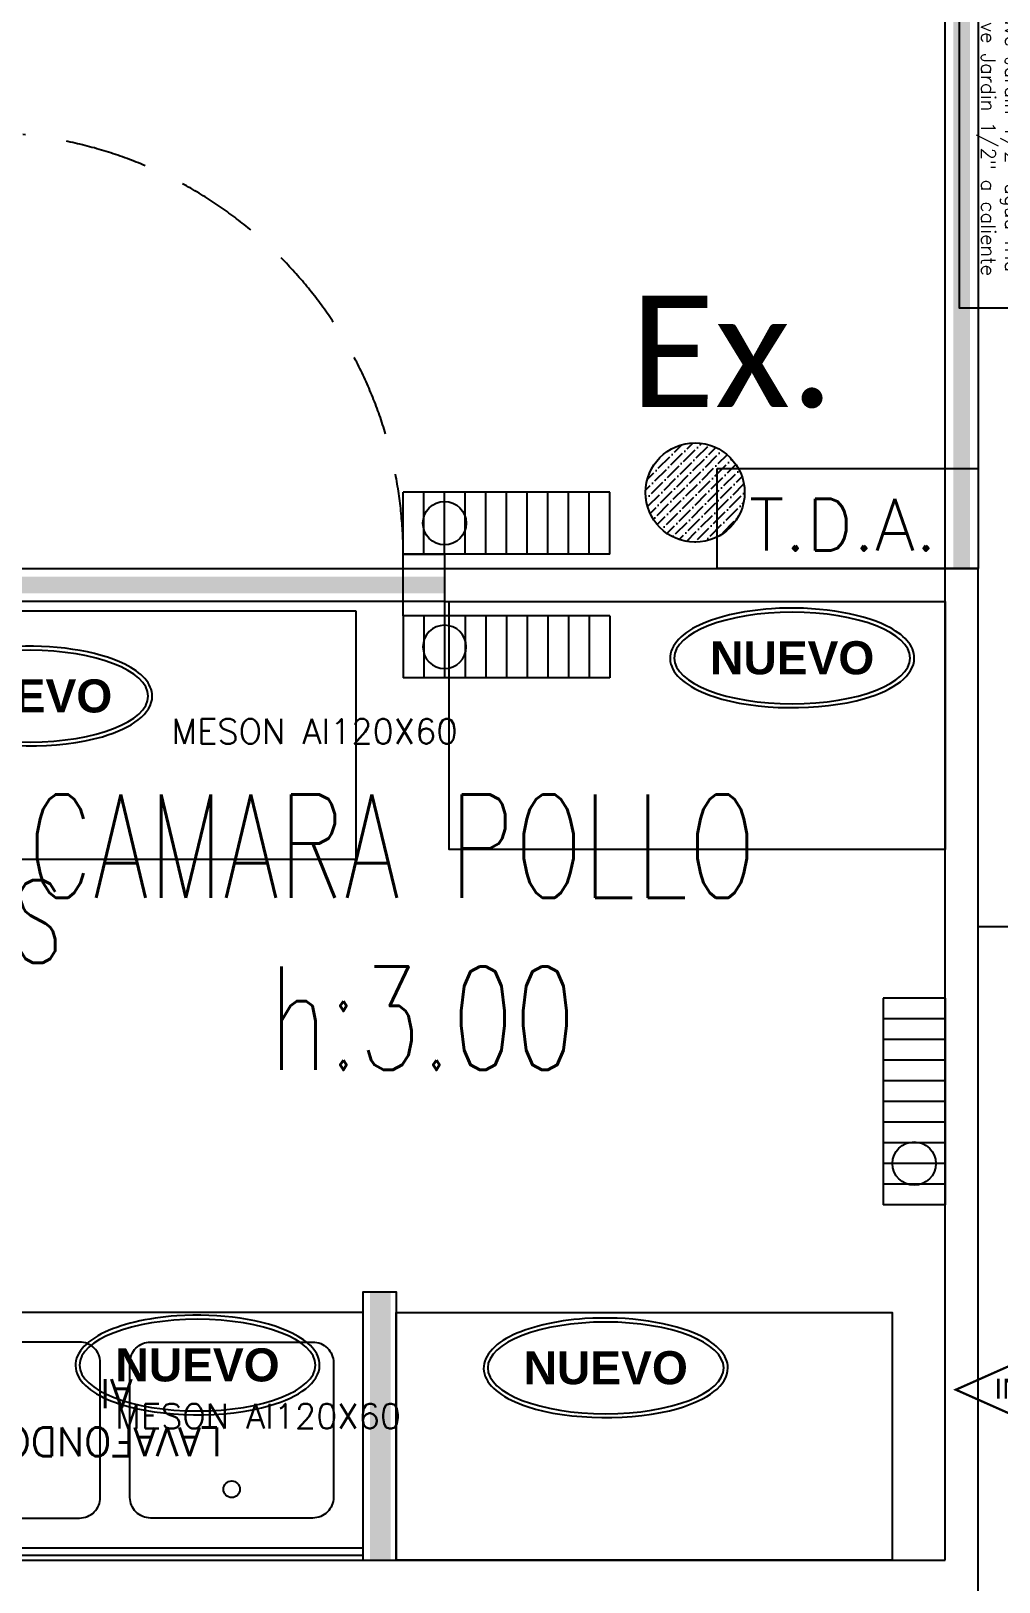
# Model space of a CAD drawing. Header units: millimetres. Extents: x 340 to 1003762, y 22 to 362022.
# Drawn here: x 605940 to 608282, y 291654 to 295408 of the extents above; entities that cross this region are included whole.
import ezdxf
from ezdxf.enums import TextEntityAlignment as Align

# ---------------------------------------------------------------- set-up
doc = ezdxf.new("R2010")
doc.units = ezdxf.units.MM
for name, pattern in [('LSBB_P_002 - PLANTA 1° NIVEL SALA DE VENTAS$0$000_ALTILLO PROPUESTA$0$HIDDEN', [0.375, 0.25, -0.125]), ('LSBB_P_002 - PLANTA 1° NIVEL SALA DE VENTAS$0$CONTINUOS', [0]), ('LSBB_P_002 - PLANTA 1° NIVEL SALA DE VENTAS$0$DASHED', [0.75, 0.5, -0.25])]:
    doc.linetypes.add(name, pattern=pattern)
for name, color, linetype in [('A-DEMOLICION SV', 40, 'Continuous'), ('LSBB_P_002 - PLANTA 1° NIVEL SALA DE VENTAS$0$A-ACTIVOS NUEVOS', 20, 'Continuous'), ('LSBB_P_002 - PLANTA 1° NIVEL SALA DE VENTAS$0$A-Artefactos', 8, 'Continuous'), ('LSBB_P_002 - PLANTA 1° NIVEL SALA DE VENTAS$0$A-DEMOLICIONES', 30, 'LSBB_P_002 - PLANTA 1° NIVEL SALA DE VENTAS$0$DASHED'), ('LSBB_P_002 - PLANTA 1° NIVEL SALA DE VENTAS$0$A-Equipamiento acero inox', 8, 'Continuous'), ('LSBB_P_002 - PLANTA 1° NIVEL SALA DE VENTAS$0$A-INSECTOCUTOR', 1, 'Continuous'), ('LSBB_P_002 - PLANTA 1° NIVEL SALA DE VENTAS$0$A-MOBILIARIO', 8, 'Continuous'), ('LSBB_P_002 - PLANTA 1° NIVEL SALA DE VENTAS$0$A-PANEL CAMARA NUEVO', 10, 'LSBB_P_002 - PLANTA 1° NIVEL SALA DE VENTAS$0$CONTINUOS'), ('LSBB_P_002 - PLANTA 1° NIVEL SALA DE VENTAS$0$A-SE CONSTRUYE RELLENO', 10, 'LSBB_P_002 - PLANTA 1° NIVEL SALA DE VENTAS$0$CONTINUOS'), ('LSBB_P_002 - PLANTA 1° NIVEL SALA DE VENTAS$0$A-TDA', 14, 'Continuous'), ('LSBB_P_002 - PLANTA 1° NIVEL SALA DE VENTAS$0$A-Textos', 2, 'Continuous'), ('LSBB_P_002 - PLANTA 1° NIVEL SALA DE VENTAS$0$CANALETA-DESAGUE', 4, 'Continuous'), ('LSBB_P_002 - PLANTA 1° NIVEL SALA DE VENTAS$0$E-TABIQUE-CAMARA', 1, 'Continuous'), ('LSBB_P_002 - PLANTA 1° NIVEL SALA DE VENTAS$0$L-PILETAS EXISTENTES', 8, 'Continuous'), ('LSBB_P_002 - PLANTA 1° NIVEL SALA DE VENTAS$0$LLAVES ECOLAB', 90, 'Continuous'), ('LSBB_P_002 - PLANTA 1° NIVEL SALA DE VENTAS$0$N- EXTINTOR O RH', 1, 'Continuous'), ('LSBB_P_002 - PLANTA 1° NIVEL SALA DE VENTAS$0$TAB-REJA', 1, 'Continuous')]:
    doc.layers.add(name, color=color, linetype=linetype)
doc.styles.add('LSBB_P_002 - PLANTA 1° NIVEL SALA DE VENTAS$0$ARIAL', font='')
doc.styles.add('LSBB_P_002 - PLANTA 1° NIVEL SALA DE VENTAS$0$Estilo1', font='GOTHIC.TTF', dxfattribs={"height": 0.24})
doc.styles.add('LSBB_P_002 - PLANTA 1° NIVEL SALA DE VENTAS$0$ROMANS', font='romans')
doc.styles.add('LSBB_P_002 - PLANTA 1° NIVEL SALA DE VENTAS$0$SANSSERIF', font='sas_____.pfb')
doc.styles.add('LSBB_P_002 - PLANTA 1° NIVEL SALA DE VENTAS$0$STANDARD', font='txt')
doc.styles.get('LSBB_P_002 - PLANTA 1° NIVEL SALA DE VENTAS$0$ARIAL').set_extended_font_data('Arial', bold=True)

# ---------------------------------------------------------------- blocks, each defined once
blk = doc.blocks.new('LSBB_P_002 - PLANTA 1° NIVEL SALA DE VENTAS$0$A$C0C1D28A6')
at = {"color": 8}
blk.add_circle((0.4, 0.075), 0.0524, dxfattribs=at)
at = {"layer": 'LSBB_P_002 - PLANTA 1° NIVEL SALA DE VENTAS$0$CANALETA-DESAGUE', "color": 8}
for p, q in [((0, 0.15), (0.5, 0.15)), ((0, 0.15), (0, 0)), ((0.05, 0.15), (0.05, 0)), ((0.1, 0.15), (0.1, 0)), ((0.15, 0.15), (0.15, 0)), ((0.2, 0.15), (0.2, 0)), ((0.25, 0.15), (0.25, 0)), ((0.3, 0.15), (0.3, 0)), ((0.35, 0.15), (0.35, 0)), ((0.4, 0.15), (0.4, 0)), ((0.45, 0.15), (0.45, 0)), ((0.5, 0.15), (0.5, 0)), ((0, 0), (0.5, 0))]:
    blk.add_line(p, q, dxfattribs=at)
blk = doc.blocks.new('LSBB_P_002 - PLANTA 1° NIVEL SALA DE VENTAS$0$A$C18211239')
at = {"layer": 'LSBB_P_002 - PLANTA 1° NIVEL SALA DE VENTAS$0$A-TDA'}
blk.add_lwpolyline([(0, 0.1934), (0.5054, 0.1934), (0.5054, 0), (0, 0)], close=True, dxfattribs=at)
at = {"layer": 'LSBB_P_002 - PLANTA 1° NIVEL SALA DE VENTAS$0$A-TDA', "style": 'LSBB_P_002 - PLANTA 1° NIVEL SALA DE VENTAS$0$ROMANS'}
blk.add_text('T.D.A.', height=0.1, dxfattribs=at).set_placement((0.0614, 0.0346))
blk = doc.blocks.new('LSBB_P_002 - PLANTA 1° NIVEL SALA DE VENTAS$0$A$C73AD46B8')
for p, q in [((0.5695, 0), (0.5695, 1.7641)), ((0.5875, 0), (0.5875, 1.7641))]:
    blk.add_line(p, q)
blk.add_lwpolyline([(0.6, 0), (0.6, 1.7641), (0, 1.7641), (0, 0), (0.6, 0)])
for points in [[(0.4977, 1.6424), (0.4977, 1.25, -0.414214), (0.4477, 1.2), (0.1218, 1.2, -0.414214), (0.0718, 1.25), (0.0718, 1.6424, -0.414214), (0.1218, 1.6924), (0.4477, 1.6924, -0.414214)], [(0.4977, 0.6859), (0.4977, 1.0782, 0.414214), (0.4477, 1.1282), (0.1218, 1.1282, 0.414214), (0.0718, 1.0782), (0.0718, 0.6859, 0.414214), (0.1218, 0.6359), (0.4477, 0.6359, 0.414214)], [(0.4977, 0.1218), (0.4977, 0.5141, 0.414214), (0.4477, 0.5641), (0.1218, 0.5641, 0.414214), (0.0718, 0.5141), (0.0718, 0.1218, 0.414214), (0.1218, 0.0718), (0.4477, 0.0718, 0.414214)]]:
    blk.add_lwpolyline(points, format="xyb", close=True)
for centre in [(0.4281, 1.4462), (0.4281, 0.8821), (0.4281, 0.3179)]:
    blk.add_circle(centre, 0.02)
at = {"insert": (0.3484, 2.2058), "char_height": 0.07, "width": 1.7605, "attachment_point": 1, "rotation": 270, "style": 'LSBB_P_002 - PLANTA 1° NIVEL SALA DE VENTAS$0$ROMANS'}
blk.add_mtext('\\pi0.78383;LAVAFONDO TRIPLE\\P\\pi0.42358;            AI', dxfattribs=at)
blk = doc.blocks.new('LSBB_P_002 - PLANTA 1° NIVEL SALA DE VENTAS$0$A$C529333AF')
at = {"layer": 'LSBB_P_002 - PLANTA 1° NIVEL SALA DE VENTAS$0$A-ACTIVOS NUEVOS', "extrusion": (0, 0, -1)}
blk.add_ellipse((0, 0), major_axis=(0.2855, 0), ratio=0.388575, dxfattribs=at)
at = {"layer": 'LSBB_P_002 - PLANTA 1° NIVEL SALA DE VENTAS$0$A-ACTIVOS NUEVOS'}
blk.add_open_spline([(0.2955, 0), (0.2955, -0.021), (0.2828, -0.0409), (0.2407, -0.0737), (0.2108, -0.0875), (0.0693, -0.1291), (-0.0893, -0.1272), (-0.2453, -0.0748), (-0.2842, -0.048), (-0.3027, 0.019), (-0.2777, 0.0523), (-0.188, 0.0987), (-0.1218, 0.1143), (0.0524, 0.1263), (0.163, 0.1102), (0.2698, 0.0572), (0.2955, 0.0303), (0.2955, 0)], degree=3, knots=[0, 0, 0, 0, 0.461791, 0.461791, 0.923583, 0.923583, 2.283227, 2.283227, 3.034626, 3.034626, 3.786024, 3.786024, 4.537423, 4.537423, 5.618495, 5.618495, 6.283185, 6.283185, 6.283185, 6.283185], dxfattribs=at)
at = {"layer": 'LSBB_P_002 - PLANTA 1° NIVEL SALA DE VENTAS$0$A-ACTIVOS NUEVOS', "insert": (0, 0), "char_height": 0.08, "attachment_point": 5, "style": 'LSBB_P_002 - PLANTA 1° NIVEL SALA DE VENTAS$0$ARIAL'}
blk.add_mtext_dynamic_manual_height_columns('NUEVO', width=0.536552, gutter_width=0.7, heights=[0], dxfattribs=at)
blk = doc.blocks.new('LSBB_P_002 - PLANTA 1° NIVEL SALA DE VENTAS$0$A$C0C504C7A')
at = {"const_width": 0.0089}
blk.add_lwpolyline([(0.0006, 0.5853), (0.2605, -0.0002), (0.0006, -0.5857), (-0.2594, -0.0002)], close=True, dxfattribs=at)
at = {"style": 'LSBB_P_002 - PLANTA 1° NIVEL SALA DE VENTAS$0$SANSSERIF'}
blk.add_text('INSECTOCUTOR', height=0.079689, rotation=270, dxfattribs=at).set_placement((-0.0352, -0.0121), align=Align.CENTER)
blk = doc.blocks.new('LSBB_P_002 - PLANTA 1° NIVEL SALA DE VENTAS$0$LLAVE ECOLAB')
at = {"layer": 'LSBB_P_002 - PLANTA 1° NIVEL SALA DE VENTAS$0$LLAVES ECOLAB', "color": 8}
blk.add_lwpolyline([(-1.5014, 0.5435), (-1.5014, 1.4369), (-1.2086, 1.4369), (-1.2086, 0.5435)], close=True, dxfattribs=at)
for points in [[(-1.355, 0.5435), (-1.355, 0.2948)], [(-1.355, 0.5107), (-1.355, 0.2948)]]:
    blk.add_lwpolyline(points, dxfattribs=at)
at = {"layer": 'LSBB_P_002 - PLANTA 1° NIVEL SALA DE VENTAS$0$LLAVES ECOLAB', "color": 8, "const_width": 0.035}
blk.add_lwpolyline([(-1.375, 0.2948, 1), (-1.335, 0.2948, 1)], format="xyb", close=True, dxfattribs=at)
blk.add_lwpolyline([(-1.375, 0.2948, 1), (-1.335, 0.2948, 1)], format="xyb", close=True, dxfattribs=at)
at = {"layer": 'LSBB_P_002 - PLANTA 1° NIVEL SALA DE VENTAS$0$A-MOBILIARIO', "ltscale": 0.25, "insert": (-1.3522, 0.9916), "char_height": 0.06, "width": 1.146377, "attachment_point": 5, "rotation": 90, "style": 'LSBB_P_002 - PLANTA 1° NIVEL SALA DE VENTAS$0$ROMANS'}
blk.add_mtext('\\A1;ECOLAB\\P{\\H0.58333x;2 Llave Jardin 1/2" agua fria\\P1 Llave Jardin 1/2" a caliente}', dxfattribs=at)
blk = doc.blocks.new('LSBB_P_002 - PLANTA 1° NIVEL SALA DE VENTAS$0$A$C733336A8')
at = {"layer": 'LSBB_P_002 - PLANTA 1° NIVEL SALA DE VENTAS$0$N- EXTINTOR O RH', "linetype": 'ByBlock'}
h = blk.add_hatch(dxfattribs=at)
h.set_pattern_fill('ANSI36,_I', color=256, scale=0.126, style=2)
h.set_pattern_definition([(45, (8652.443333, -21254.299438), (0.008352698853, 0.03062656246), [0.039375, -0.007875, 0, -0.007875])])
edge = h.paths.add_edge_path()
edge.add_arc((0.1724, 0.12), 0.12, 0, 360)
at = {"layer": 'LSBB_P_002 - PLANTA 1° NIVEL SALA DE VENTAS$0$N- EXTINTOR O RH'}
blk.add_circle((0.1724, 0.12), 0.12, dxfattribs=at)
at = {"layer": 'LSBB_P_002 - PLANTA 1° NIVEL SALA DE VENTAS$0$N- EXTINTOR O RH', "insert": (0.2618, 0.4601), "char_height": 0.27, "width": 6.008867, "attachment_point": 5, "style": 'LSBB_P_002 - PLANTA 1° NIVEL SALA DE VENTAS$0$STANDARD'}
blk.add_mtext('{\\fCalibri|b0|i0|c0|p34;Ex.}', dxfattribs=at)
blk = doc.blocks.new('LSBB_P_002 - PLANTA 1° NIVEL SALA DE VENTAS$0$EXTINTORES EXISTENTES')
at = {"layer": 'LSBB_P_002 - PLANTA 1° NIVEL SALA DE VENTAS$0$N- EXTINTOR O RH', "color": 20}
blk.add_blockref('LSBB_P_002 - PLANTA 1° NIVEL SALA DE VENTAS$0$A$C733336A8', (830.5131, 308.2762), dxfattribs=at)
blk = doc.blocks.new('LSBB_P_002 - PLANTA 1° NIVEL SALA DE VENTAS$0$DEMOL')
at = {"layer": 'LSBB_P_002 - PLANTA 1° NIVEL SALA DE VENTAS$0$A-DEMOLICIONES', "linetype": 'LSBB_P_002 - PLANTA 1° NIVEL SALA DE VENTAS$0$000_ALTILLO PROPUESTA$0$HIDDEN', "ltscale": 0.8}
for p, q in [((1030.0595, 308.1009), (1030.0595, 308.2504)), ((1030.0595, 308.2504), (1030.1595, 308.2504)), ((1030.1595, 308.2504), (1030.1595, 308.1009)), ((1030.1595, 308.1009), (1030.0595, 308.1009)), ((1031.4507, 307.3485), (1031.4507, 307.4809)), ((1031.551, 307.3485), (1031.4507, 307.3485))]:
    blk.add_line(p, q, dxfattribs=at)
blk.add_arc((1029.0373, 308.2485), 1.0222, 359.828, 84.2605, dxfattribs=at)
at = {"layer": 'LSBB_P_002 - PLANTA 1° NIVEL SALA DE VENTAS$0$A-DEMOLICIONES', "linetype": 'LSBB_P_002 - PLANTA 1° NIVEL SALA DE VENTAS$0$000_ALTILLO PROPUESTA$0$HIDDEN', "ltscale": 0.8, "style": 'LSBB_P_002 - PLANTA 1° NIVEL SALA DE VENTAS$0$ROMANS', "width": 0.7}
for s, p in [('CAMARA POLLO', (1029.1512, 307.419, 0)), ('h:3.00', (1029.7346, 307.0023, 0))]:
    blk.add_text(s, height=0.25, dxfattribs=at).set_placement(p)
blk = doc.blocks.new('LSBB_P_002 - PLANTA 1° NIVEL SALA DE VENTAS', base_point=(223.5696, 14.2202))
at = {"layer": 'LSBB_P_002 - PLANTA 1° NIVEL SALA DE VENTAS$0$A-Equipamiento acero inox'}
for points in [[(830.1707, 308.1356), (831.3707, 308.1356), (831.3707, 307.5356), (830.1707, 307.5356)], [(830.0424, 306.4156), (831.2424, 306.4156), (831.2424, 305.8156), (830.0424, 305.8156)]]:
    blk.add_lwpolyline(points, close=True, dxfattribs=at)
at = {"layer": 'LSBB_P_002 - PLANTA 1° NIVEL SALA DE VENTAS$0$A-Equipamiento acero inox', "ltscale": 3}
blk.add_lwpolyline([(829.9454, 308.1122), (829.0454, 308.1122), (829.0454, 307.5122), (829.9454, 307.5122)], close=True, dxfattribs=at)
at = {"layer": 'LSBB_P_002 - PLANTA 1° NIVEL SALA DE VENTAS$0$A-PANEL CAMARA NUEVO'}
for points in [[(831.3707, 310.0956), (831.4507, 310.0956), (831.4507, 308.2156), (831.3707, 308.2156)], [(827.7795, 308.2156), (830.1595, 308.2156), (830.1595, 308.1356), (827.7795, 308.1356)]]:
    blk.add_lwpolyline(points, close=True, dxfattribs=at)
blk.add_lwpolyline([(829.9624, 305.8156), (829.9624, 306.4656), (830.0424, 306.4656), (830.0424, 305.8156)], dxfattribs=at)
at = {"layer": 'LSBB_P_002 - PLANTA 1° NIVEL SALA DE VENTAS$0$A-SE CONSTRUYE RELLENO'}
for points, const_width in [([(831.4107, 308.2156), (831.4107, 310.0956)], 0.04), ([(827.7795, 308.1756), (830.1595, 308.1756)], 0.04), ([(830.0045, 306.4656), (830.0045, 305.8156)], 0.05)]:
    blk.add_lwpolyline(points, dxfattribs=dict(at, const_width=const_width))
at = {"layer": 'LSBB_P_002 - PLANTA 1° NIVEL SALA DE VENTAS$0$E-TABIQUE-CAMARA'}
for p, q in [((831.3707, 305.8156), (831.3707, 308.2156)), ((831.4507, 304.7127), (831.4507, 308.2156)), ((831.4507, 307.6587), (831.4507, 308.2156)), ((831.3707, 307.6587), (831.3707, 308.1356))]:
    blk.add_line(p, q, dxfattribs=at)
for points in [[(830.1595, 308.2156), (831.4507, 308.2156)], [(830.1595, 308.1356), (831.3707, 308.1356)], [(827.5895, 305.8156), (831.3707, 305.8156)]]:
    blk.add_lwpolyline(points, dxfattribs=at)
at = {"layer": 'LSBB_P_002 - PLANTA 1° NIVEL SALA DE VENTAS$0$A-ACTIVOS NUEVOS'}
for p in [(831.0005, 307.999), (829.1568, 307.9067), (829.5618, 306.2879), (830.5494, 306.2811)]:
    blk.add_blockref('LSBB_P_002 - PLANTA 1° NIVEL SALA DE VENTAS$0$A$C529333AF', p, dxfattribs=at)
at = {"layer": 'LSBB_P_002 - PLANTA 1° NIVEL SALA DE VENTAS$0$A-Artefactos', "rotation": 270}
blk.add_blockref('LSBB_P_002 - PLANTA 1° NIVEL SALA DE VENTAS$0$A$C73AD46B8', (828.1983, 306.4156), dxfattribs=at)
at = {"layer": 'LSBB_P_002 - PLANTA 1° NIVEL SALA DE VENTAS$0$A-DEMOLICIONES'}
blk.add_blockref('LSBB_P_002 - PLANTA 1° NIVEL SALA DE VENTAS$0$DEMOL', (-200, 0), dxfattribs=at)
at = {"layer": 'LSBB_P_002 - PLANTA 1° NIVEL SALA DE VENTAS$0$A-INSECTOCUTOR', "color": 1, "xscale": 0.6154695185053047, "yscale": 0.6154695185053047, "zscale": 0.6154695185053047, "rotation": 90}
blk.add_blockref('LSBB_P_002 - PLANTA 1° NIVEL SALA DE VENTAS$0$A$C0C504C7A', (831.7566, 306.228), dxfattribs=at)
at = {"layer": 'LSBB_P_002 - PLANTA 1° NIVEL SALA DE VENTAS$0$L-PILETAS EXISTENTES'}
for p, rotation in [((830.5595, 308.4004), 180), ((831.2207, 307.1756), 270)]:
    blk.add_blockref('LSBB_P_002 - PLANTA 1° NIVEL SALA DE VENTAS$0$A$C0C1D28A6', p, dxfattribs=dict(at, rotation=rotation))
at = {"layer": 'LSBB_P_002 - PLANTA 1° NIVEL SALA DE VENTAS$0$L-PILETAS EXISTENTES', "xscale": -1}
blk.add_blockref('LSBB_P_002 - PLANTA 1° NIVEL SALA DE VENTAS$0$A$C0C1D28A6', (830.5595, 307.9509), dxfattribs=at)
at = {"layer": 'LSBB_P_002 - PLANTA 1° NIVEL SALA DE VENTAS$0$LLAVES ECOLAB', "rotation": 180}
blk.add_blockref('LSBB_P_002 - PLANTA 1° NIVEL SALA DE VENTAS$0$LLAVE ECOLAB', (830.1964, 310.2821), dxfattribs=at)
at = {"layer": 'LSBB_P_002 - PLANTA 1° NIVEL SALA DE VENTAS$0$N- EXTINTOR O RH'}
blk.add_blockref('LSBB_P_002 - PLANTA 1° NIVEL SALA DE VENTAS$0$EXTINTORES EXISTENTES', (0.08, 0.0032), dxfattribs=at)
at = {"layer": 'LSBB_P_002 - PLANTA 1° NIVEL SALA DE VENTAS$0$TAB-REJA', "xscale": 1.25, "yscale": 1.25, "zscale": 1.25}
blk.add_blockref('LSBB_P_002 - PLANTA 1° NIVEL SALA DE VENTAS$0$A$C18211239', (830.8189, 308.2156), dxfattribs=at)
at = {"layer": 'LSBB_P_002 - PLANTA 1° NIVEL SALA DE VENTAS$0$A-Equipamiento acero inox', "char_height": 0.06, "width": 2.665849, "attachment_point": 2, "style": 'LSBB_P_002 - PLANTA 1° NIVEL SALA DE VENTAS$0$Estilo1'}
for insert in [(829.8452, 307.8515), (829.7087, 306.1943)]:
    blk.add_mtext('{\\Fromans|c0;MESON AI120X60}', dxfattribs=dict(at, insert=insert))
at = {"layer": 'LSBB_P_002 - PLANTA 1° NIVEL SALA DE VENTAS$0$A-Textos', "insert": (828.4707, 307.4617, 0), "char_height": 0.2, "width": 3.652653, "attachment_point": 2, "style": 'LSBB_P_002 - PLANTA 1° NIVEL SALA DE VENTAS$0$ROMANS'}
blk.add_mtext('{\\W0.7;SALA PROCESOS \\PPOLLOS}', dxfattribs=at)

msp = doc.modelspace()

# ---------------------------------------------------------------- block references
at = {"layer": 'A-DEMOLICION SV', "xscale": 1000, "yscale": 1000, "zscale": 1000}
msp.add_blockref('LSBB_P_002 - PLANTA 1° NIVEL SALA DE VENTAS', (350.9, 111.5), dxfattribs=at)

doc.saveas('drawing.dxf')
